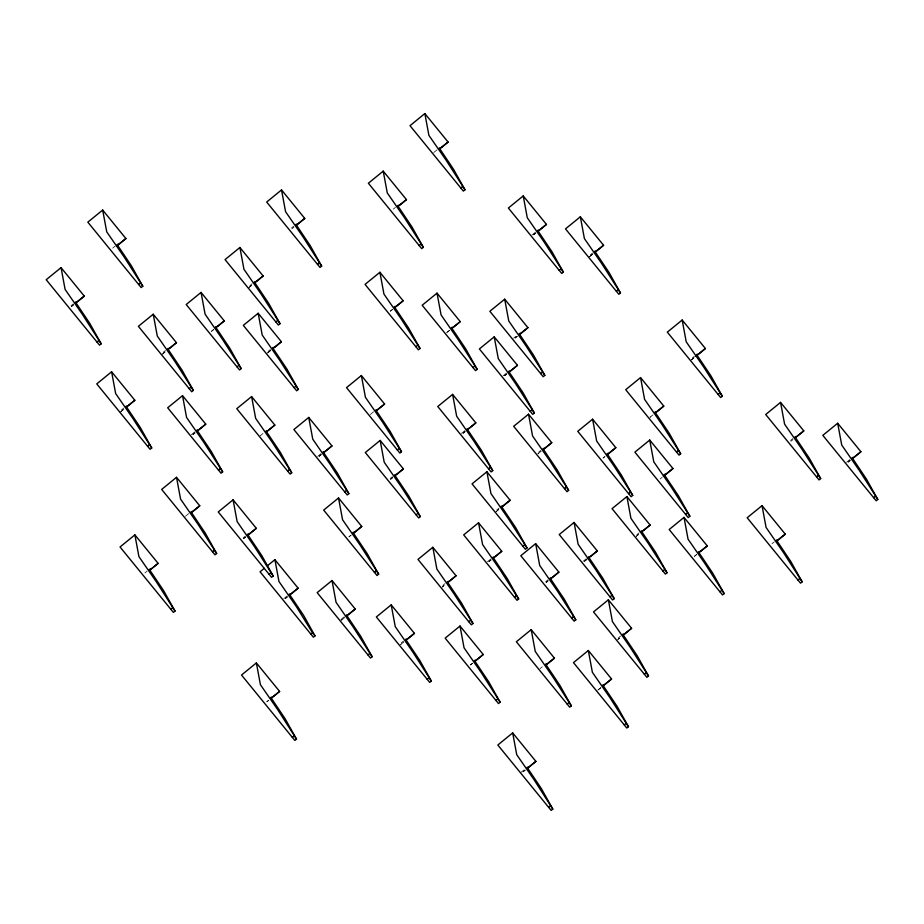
<?xml version="1.0" encoding="UTF-8"?>
<svg xmlns="http://www.w3.org/2000/svg" width="924" height="924" viewBox="0 0 924 924"><rect width="100%" height="100%" fill="white"/><g stroke="black" fill="none" stroke-linecap="round" stroke-linejoin="round"><path stroke-width="0.69" stroke-dasharray="4.62 3.46" d="M112.682 248.117L114.888 246.315M71.044 305.682L73.262 303.881M71.425 306.525L73.458 304.874M291.534 227.997L293.74 226.184M291.915 228.84L293.936 227.177M163.236 352.287L165.442 350.485M161.585 354.781L165.639 351.478M249.896 285.562L252.102 283.749M248.256 288.057L251.293 285.574M211.434 331.323L213.467 329.672M433.749 152.529L437.064 149.827M121.598 409.852L123.804 408.05M119.958 412.347L124.012 409.043M393.22 209.194L395.426 207.392M268.168 351.339L270.385 349.526M267.544 353.003L270.582 350.531M191.418 434.638L194.733 431.924M192.908 434.58L194.941 432.917M390.286 311.192L392.319 309.54M259.39 436.451L263.814 432.836M185.412 516.285L188.727 513.582M532.12 234.892L535.435 232.19M533.61 234.835L535.631 233.183M144.883 572.949L147.101 571.148M447.401 332.051L449.434 330.399M317.625 456.398L320.94 453.696M319.115 456.341L321.136 454.689M370.27 414.506L373.585 411.792M243.081 537.895L245.287 536.093M590.344 254.851L592.55 253.037M243.462 538.738L245.495 537.087M588.703 257.346L592.758 254.031M513.594 338.149L515.8 336.336M515.084 338.092L517.105 336.428M503.13 375.814L506.444 373.1M504.619 375.756L506.641 374.093M390.159 478.482L392.365 476.68M390.54 479.325L392.573 477.673M461.492 433.368L464.807 430.665M462.982 433.31L465.015 431.658M348.914 536.89L350.935 535.239M283.784 598.648L287.098 595.934M285.273 598.59L287.306 596.927M538.519 452.263L540.736 450.462M540.933 451.455L537.895 453.938L541.152 451.328M340.91 619.496L344.225 616.793M344.421 617.786L341.383 620.27L344.64 617.671M496.893 509.829L499.099 508.027M495.252 512.323L499.307 509.02M268.78 700.184L266.747 701.836L268.988 700.057M692.18 358.096L694.386 356.294M690.528 360.603L694.582 357.288M442.827 585.366L445.045 583.564M444.225 585.377L442.203 587.04L444.398 585.296M652.956 414.853L649.919 417.336L652.113 415.604M605.012 456.456L602.991 458.108L605.232 456.341M487.433 561.746L490.748 559.043M488.912 561.688L490.944 560.036M401.201 642.931L403.407 641.129M403.615 642.122L400.566 644.606L403.823 641.995M660.106 478.967L662.138 477.304M545.657 581.704L547.863 579.891M546.038 582.547L548.059 580.884M582.975 561.422L586.29 558.708M584.465 561.365L586.486 559.701M470.385 664.945L472.418 663.282M636.89 534.615L639.108 532.813M636.266 536.29L638.288 534.638M790.551 440.459L792.757 438.657M790.932 441.302L792.965 439.651M540.101 668.63L542.307 666.816M694.398 556.317L696.43 554.666M618.364 637.872L620.582 636.07M619.773 637.883L617.74 639.547L619.935 637.803M846.569 462.219L849.884 459.505M848.059 462.162L850.08 460.498M772.025 543.705L774.231 541.903M598.706 689.419L600.739 687.768M520.466 772.776L524.89 769.172M523.065 771.817L525.086 770.166M71.552 306.491L73.677 304.758M162.67 353.95L164.795 352.217M249.341 287.225L251.455 285.493M211.561 331.277L213.675 329.556M121.044 411.515L123.169 409.782M267.613 353.003L270.801 350.404M193.035 434.534L195.149 432.802M390.402 311.157L392.527 309.424M533.726 234.788L535.851 233.067M446.465 332.871L449.653 330.272M319.23 456.294L321.356 454.573M243.578 538.692L245.703 536.971M589.789 256.514L592.965 253.915M515.199 338.045L517.324 336.313M504.735 375.71L506.86 373.977M390.667 479.29L392.781 477.558M463.109 433.275L465.222 431.543M349.029 536.856L351.155 535.123M285.401 598.544L287.514 596.812M496.338 511.492L498.452 509.759M691.614 359.759L693.739 358.038M489.039 561.642L491.152 559.921M546.153 582.501L548.279 580.769M584.58 561.318L586.705 559.586M470.512 664.899L472.626 663.166M636.336 536.29L638.461 534.557M694.525 556.271L696.638 554.55M848.174 462.116L850.299 460.383M597.77 690.24L600.947 687.652M523.18 771.771L525.306 770.039"/><path stroke-width="1.39" d="M102.68 210.06L87.826 222.164L141.176 287.583L142.804 286.255L131.427 265.846L117.094 244.513L119.15 244.005L125.907 238.542L102.68 210.06L106.722 231.843L124.139 256.999L142.804 286.255M61.053 267.625L46.2 279.729L99.538 345.149L101.178 343.82L89.79 323.412L75.468 302.079L77.512 301.571L84.28 296.107L61.053 267.625L65.096 289.408L82.513 314.564L101.178 343.82M116.366 246.327L125.907 238.542M75.791 303.026L84.28 296.107M138.635 284.477L140.275 283.137M281.531 189.928L266.678 202.033L320.027 267.452L321.656 266.124L310.279 245.715L295.946 224.382L297.99 223.874L304.758 218.41L281.531 189.928L285.574 211.712L302.991 236.867L321.656 266.124M97.008 342.042L98.637 340.702M153.234 314.218L138.381 326.334L191.73 391.741L193.359 390.413L181.982 370.016L167.648 348.671L169.693 348.163L176.461 342.7L153.234 314.218L157.276 336.001L174.694 361.157L193.359 390.413M239.905 247.493L225.052 259.598L278.39 325.017L280.03 323.689L268.641 303.28L254.319 281.947L256.364 281.439L263.132 275.976L239.905 247.493L243.948 269.277L261.353 294.433L280.03 323.689M201.051 292.411L186.209 304.527L239.547 369.947L241.176 368.607L229.799 348.209L215.477 326.877L217.521 326.357L224.289 320.905L201.051 292.411L205.105 314.206L222.511 339.362L241.176 368.607M424.855 113.571L410.002 125.676L463.34 191.095L464.98 189.767L453.592 169.358L439.27 148.025L441.314 147.517L448.082 142.053L424.855 113.571L428.898 135.354L446.315 160.51L464.98 189.767M111.608 371.783L96.754 383.899L150.092 449.307L151.732 447.978L140.344 427.581L126.022 406.237L128.066 405.728L134.835 400.265L111.608 371.783L115.65 393.566L133.068 418.722L151.732 447.978M296.269 225.329L304.758 218.41M383.217 171.125L368.376 183.241L421.714 248.66L423.342 247.32L411.965 226.923L397.632 205.59L399.688 205.082L406.456 199.619L383.217 171.125L387.272 192.92L404.677 218.076L423.342 247.32M167.983 349.63L176.461 342.7M254.643 282.894L263.132 275.976M215.8 327.824L224.289 320.905M439.593 148.972L448.082 142.053M126.345 407.195L134.835 400.265M317.486 264.345L319.115 263.005M258.177 313.271L243.324 325.375L296.673 390.794L298.302 389.466L286.914 369.057L272.592 347.724L274.636 347.216L281.404 341.753L258.177 313.271L262.22 335.054L279.637 360.21L298.302 389.466M397.967 206.537L406.456 199.619M189.189 388.634L190.829 387.306M182.536 395.668L167.683 407.773L221.021 473.192L222.661 471.864L211.273 451.455L196.951 430.122L198.995 429.614L205.763 424.151L182.536 395.668L186.579 417.452L203.985 442.608L222.661 471.864M275.86 321.91L277.489 320.57M237.006 366.828L238.646 365.5M460.81 187.988L462.439 186.648M147.563 446.2L149.191 444.871M272.915 348.671L281.404 341.753M379.903 272.28L365.049 284.396L418.399 349.815L420.027 348.475L408.651 328.078L394.317 306.745L396.373 306.237L403.13 300.774L379.903 272.28L383.945 294.075L401.363 319.23L420.027 348.475M419.173 245.541L420.813 244.213M197.274 431.069L205.763 424.151M251.605 396.581L236.763 408.685L290.101 474.104L291.73 472.776L280.353 452.367L266.02 431.034L268.075 430.526L274.844 425.063L251.605 396.581L255.659 418.364L273.065 443.52L291.73 472.776M176.519 477.315L161.677 489.431L215.015 554.839L216.643 553.511L205.267 533.113L190.945 511.769L192.989 511.261L199.757 505.798L176.519 477.315L180.573 499.099L197.979 524.255L216.643 553.511M523.227 195.923L508.373 208.039L561.723 273.446L563.351 272.118L551.963 251.721L537.641 230.388L539.685 229.868L546.454 224.417L523.227 195.923L527.269 217.706L544.686 242.862L563.351 272.118M294.132 387.687L295.761 386.359M394.652 307.692L403.13 300.774M134.892 534.88L120.039 546.985L173.389 612.404L175.017 611.076L163.629 590.679L149.307 569.334L151.351 568.826L158.12 563.363L134.892 534.88L138.935 556.664L156.352 581.82L175.017 611.076M218.48 470.085L220.12 468.745M266.355 431.982L274.844 425.063M437.029 293.139L422.176 305.255L475.514 370.663L477.154 369.334L465.765 348.937L451.443 327.593L453.488 327.084L460.256 321.621L437.029 293.139L441.071 314.922L458.489 340.078L477.154 369.334M191.268 512.728L199.757 505.798M308.732 417.429L293.878 429.544L347.216 494.964L348.856 493.624L337.468 473.227L323.146 451.894L325.19 451.374L331.959 445.922L308.732 417.429L312.774 439.223L330.191 464.379L348.856 493.624M537.964 231.335L546.454 224.417M361.376 375.537L346.523 387.641L399.873 453.06L401.501 451.732L390.124 431.323L375.791 409.99L377.847 409.482L384.603 404.019L361.376 375.537L365.419 397.32L382.836 422.476L401.501 451.732M415.858 346.696L417.498 345.368M233.079 499.826L218.237 511.942L271.575 577.35L273.204 576.022L261.827 555.624L247.505 534.291L249.549 533.772L256.318 528.32L233.079 499.826L237.133 521.61L254.539 546.765L273.204 576.022M580.353 216.782L565.5 228.886L618.837 294.306L620.478 292.977L609.089 272.568L594.767 251.236L596.812 250.727L603.58 245.264L580.353 216.782L584.395 238.565L601.801 263.721L620.478 292.977M149.63 570.293L158.12 563.363M451.767 328.551L460.256 321.621M287.56 470.997L289.2 469.658M504.7 299.18L489.847 311.284L543.197 376.703L544.825 375.375L533.448 354.966L519.115 333.633L521.159 333.125L527.927 327.662L504.7 299.18L508.743 320.963L526.16 346.119L544.825 375.375M323.469 452.841L331.959 445.922M376.126 410.937L384.603 404.019M212.474 551.732L214.114 550.404M559.182 270.339L560.81 269.011M247.828 535.239L256.318 528.32M595.091 252.183L603.58 245.264M494.236 336.844L479.383 348.949L532.732 414.368L534.361 413.04L522.984 392.631L508.65 371.298L510.695 370.79L517.463 365.327L494.236 336.844L498.279 358.627L515.696 383.783L534.361 413.04M170.848 609.297L172.476 607.969M380.168 440.425L365.315 452.529L418.653 517.948L420.293 516.62L408.905 496.211L394.583 474.878L396.627 474.37L403.395 468.907L380.168 440.425L384.211 462.208L401.617 487.364L420.293 516.62M472.984 367.556L474.613 366.227M519.438 334.58L527.927 327.662M452.61 394.398L437.757 406.514L491.094 471.933L492.735 470.593L481.346 450.196L467.024 428.863L469.069 428.355L475.837 422.892L452.61 394.398L456.652 416.193L474.058 441.349L492.735 470.593M344.687 491.845L346.315 490.517M397.332 449.953L398.972 448.625M338.531 497.978L323.677 510.094L377.027 575.513L378.655 574.174L367.278 553.776L352.945 532.443L354.989 531.935L361.758 526.472L338.531 497.978L342.573 519.773L359.99 544.929L378.655 574.174M264.287 568.329L260.048 571.783L313.386 637.202L315.026 635.874L303.638 615.465L289.316 594.132L291.36 593.624L298.129 588.161L274.902 559.678L267.475 565.731M508.974 372.245L517.463 365.327M269.034 574.243L270.674 572.915M616.296 291.199L617.937 289.859M394.906 475.825L403.395 468.907M467.348 429.81L475.837 422.892M540.656 373.596L542.284 372.257M353.28 533.391L361.758 526.472M289.639 595.079L298.129 588.161M530.191 411.261L531.82 409.921M528.528 414.195L513.675 426.311L567.013 491.718L568.653 490.39L557.264 469.993L542.942 448.648L544.987 448.14L551.755 442.677L528.528 414.195L532.571 435.978L549.988 461.134L568.653 490.39M332.016 580.526L317.163 592.642L370.512 658.061L372.141 656.721L360.764 636.324L346.431 614.991L348.475 614.472L355.243 609.02L332.016 580.526L336.059 602.321L353.476 627.477L372.141 656.721M416.123 514.841L417.752 513.501M488.565 468.815L490.194 467.486M486.89 471.76L472.048 483.864L525.386 549.283L527.015 547.955L515.638 527.558L501.305 506.213L503.361 505.705L510.129 500.242L486.89 471.76L490.944 493.543L508.35 518.699L527.015 547.955M256.375 662.924L241.522 675.04L294.86 740.447L296.5 739.119L285.112 718.722L270.79 697.389L272.834 696.869L279.602 691.418L256.375 662.924L260.418 684.707L277.835 709.863L296.5 739.119M682.178 320.027L667.324 332.143L720.674 397.563L722.302 396.223L710.926 375.825L696.592 354.493L698.648 353.984L705.405 348.521L682.178 320.027L686.22 341.822L703.638 366.978L722.302 396.223M374.486 572.395L376.114 571.067M310.857 634.095L312.485 632.755L296.361 606.618L278.944 581.462L274.902 559.678M543.266 449.607L551.755 442.677M346.766 615.938L355.243 609.02M640.551 377.593L625.698 389.709L679.036 455.128L680.676 453.788L669.288 433.391L654.966 412.058L657.01 411.538L663.779 406.086L640.551 377.593L644.594 399.387L662.011 424.543L680.676 453.788M432.836 547.297L417.983 559.413L471.321 624.82L472.961 623.492L461.573 603.095L447.251 581.75L449.295 581.242L456.063 575.779L432.836 547.297L436.879 569.08L454.296 594.236L472.961 623.492M592.607 419.196L577.754 431.312L631.104 496.731L632.732 495.391L621.355 474.994L607.022 453.661L609.078 453.141L615.834 447.69L592.607 419.196L596.65 440.979L614.067 466.135L632.732 495.391M478.54 522.776L463.686 534.892L517.024 600.3L518.664 598.971L507.276 578.574L492.954 557.241L494.998 556.722L501.767 551.27L478.54 522.776L482.582 544.559L500 569.715L518.664 598.971M501.64 507.161L510.129 500.242M271.113 698.336L279.602 691.418M695.864 356.306L705.405 348.521M391.199 604.862L376.357 616.966L429.695 682.386L431.323 681.057L419.946 660.66L405.624 639.316L407.669 638.807L414.437 633.344L391.199 604.862L395.253 626.645L412.658 651.801L431.323 681.057M655.289 413.005L663.779 406.086M447.574 582.709L456.063 575.779M564.483 488.611L566.112 487.283M607.357 454.608L615.834 447.69M367.971 654.943L369.612 653.615M493.277 558.188L501.767 551.27M649.734 440.055L634.88 452.159L688.218 517.579L689.858 516.25L678.47 495.841L664.148 474.509L666.192 474L672.961 468.537L649.734 440.055L653.776 461.838L671.194 486.994L689.858 516.25M405.948 640.263L414.437 633.344M522.845 546.176L524.486 544.848M292.33 737.34L293.959 736.012M718.133 394.444L719.773 393.116M535.654 543.635L520.801 555.74L574.151 621.159L575.779 619.831L564.402 599.422L550.069 578.089L552.125 577.581L558.881 572.118L535.654 543.635L539.697 565.419L557.114 590.575L575.779 619.831M574.081 522.453L559.228 534.557L612.577 599.976L614.206 598.648L602.829 578.239L588.496 556.906L590.552 556.398L597.308 550.935L574.081 522.453L578.124 544.236L595.541 569.392L614.206 598.648M460.013 626.033L445.16 638.138L498.498 703.557L500.138 702.228L488.75 681.82L474.428 660.487L476.472 659.979L483.24 654.515L460.013 626.033L464.056 647.816L481.473 672.972L500.138 702.228M676.507 452.009L678.135 450.681M468.791 621.713L470.42 620.385M628.563 493.612L630.203 492.284M626.899 496.558L612.046 508.662L665.396 574.081L667.024 572.753L655.647 552.344L641.314 531.011L643.358 530.503L650.126 525.04L626.899 496.558L630.942 518.341L648.359 543.497L667.024 572.753M514.495 597.193L516.123 595.865M663.409 476.322L672.961 468.537M427.154 679.279L428.794 677.95M550.404 579.036L558.881 572.118M587.768 558.72L597.308 550.935M780.549 402.39L765.707 414.506L819.045 479.914L820.674 478.586L809.297 458.188L794.975 436.844L797.019 436.336L803.788 430.873L780.549 402.39L784.603 424.174L802.009 449.33L820.674 478.586M474.751 661.434L483.24 654.515M641.637 531.958L650.126 525.04M531.208 629.66L516.354 641.764L569.704 707.183L571.332 705.855L559.956 685.446L545.622 664.113L547.666 663.605L554.435 658.142L531.208 629.66L535.25 651.443L552.668 676.599L571.332 705.855M685.689 514.472L687.317 513.132M684.026 517.405L669.172 529.521L722.51 594.941L724.15 593.601L712.762 573.203L698.44 551.871L700.484 551.351L707.253 545.899L684.026 517.405L688.068 539.2L705.474 564.356L724.15 593.601M571.61 618.052L573.25 616.712M795.298 437.803L803.788 430.873M610.036 596.869L611.676 595.53M608.373 599.803L593.52 611.919L646.869 677.327L648.498 675.998L637.121 655.601L622.788 634.257L624.832 633.749L631.6 628.297L608.373 599.803L612.416 621.586L629.833 646.742L648.498 675.998M495.969 700.45L497.597 699.11M837.675 423.25L822.822 435.354L876.171 500.773L877.8 499.445L866.412 479.036L852.09 457.703L854.134 457.195L860.902 451.732L837.675 423.25L841.718 445.033L859.135 470.189L877.8 499.445M545.945 665.061L554.435 658.142M662.855 570.974L664.483 569.634M698.763 552.818L707.253 545.899M762.034 505.647L747.181 517.752L800.519 583.171L802.159 581.831L790.771 561.434L776.449 540.101L778.493 539.593L785.261 534.13L762.034 505.647L766.077 527.431L783.483 552.587L802.159 581.831M588.334 650.508L573.481 662.624L626.819 728.043L628.459 726.703L617.07 706.306L602.748 684.973L604.793 684.453L611.561 679.001L588.334 650.508L592.376 672.302L609.782 697.458L628.459 726.703M816.504 476.807L818.144 475.479M623.111 635.215L631.6 628.297M512.681 732.905L497.828 745.021L551.178 810.429L552.806 809.101L541.429 788.703L527.096 767.37L529.14 766.851L535.908 761.399L512.681 732.905L516.724 754.689L534.141 779.844L552.806 809.101M852.413 458.651L860.902 451.732M567.163 704.076L568.791 702.737M776.772 541.048L785.261 534.13M603.072 685.92L611.561 679.001M719.981 591.822L721.609 590.494M527.419 768.318L535.908 761.399M644.328 674.22L645.957 672.891M873.63 497.666L875.259 496.327M797.978 580.053L799.618 578.724M624.289 724.924L625.918 723.596M548.637 807.322L550.265 805.994M312.485 632.755L315.026 635.874"/></g></svg>
